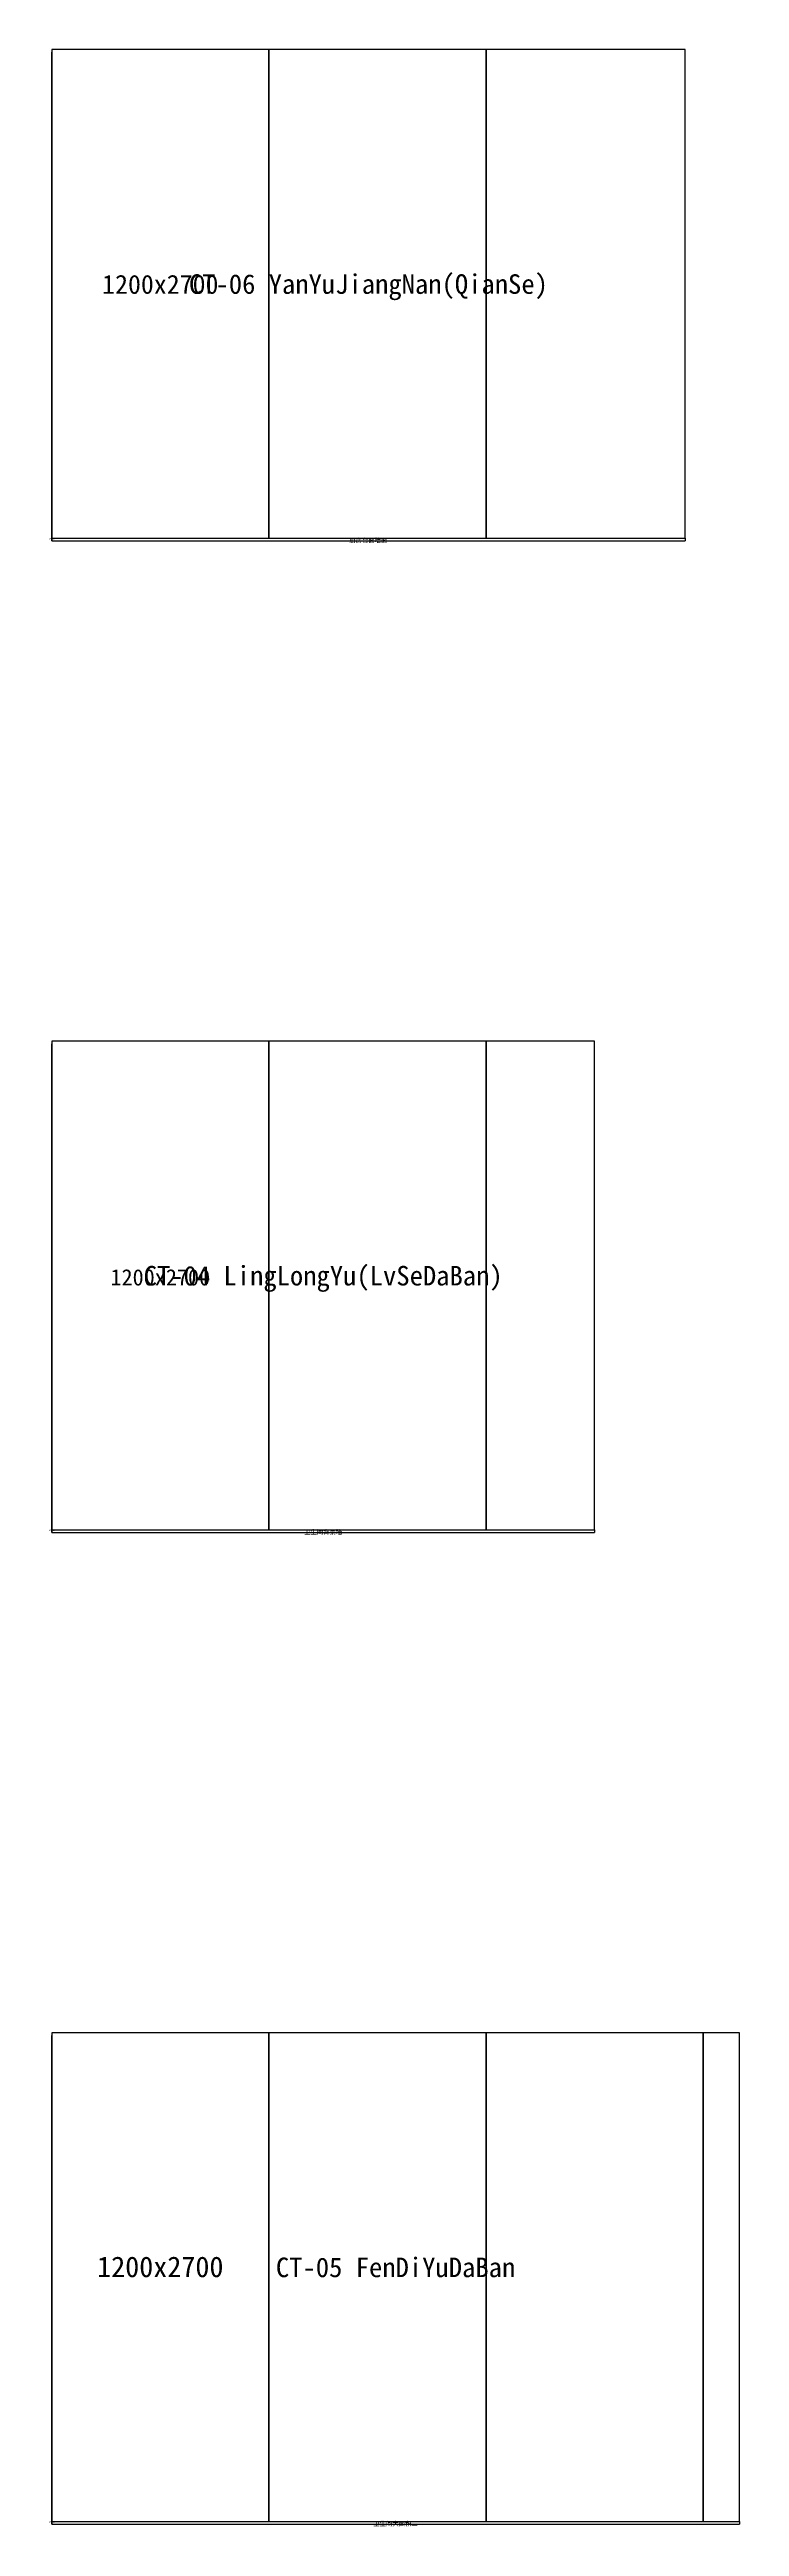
# Model space of a CAD drawing. Header units: millimetres. Extents: x 52 to 4600, y -63 to 30220.
# Drawn here: x 88 to 3900, y 16532 to 30220 of the extents above; entities that cross this region are included whole.
import ezdxf
from ezdxf.enums import TextEntityAlignment as Align

# ---------------------------------------------------------------- set-up
doc = ezdxf.new("R2010")
doc.units = ezdxf.units.MM
for name, color, linetype in [('DIM', 3, 'CONTINUOUS'), ('TEXT', 7, 'CONTINUOUS'), ('TILE', 5, 'CONTINUOUS'), ('TILE_CUT', 2, 'Continuous'), ('WALL', 7, 'CONTINUOUS')]:
    doc.layers.add(name, color=color, linetype=linetype)

msp = doc.modelspace()

# ---------------------------------------------------------------- linework, layer by layer
at = {"layer": 'DIM'}
for p, q in [((100, 30220), (100, 30205)), ((100, 27505), (100, 30205)), ((100, 27520), (100, 27505)), ((100, 27520), (100, 27505)), ((3600, 27520), (3600, 27505)), ((100, 27505), (3600, 27505)), ((100, 24740), (100, 24725)), ((100, 22025), (100, 24725)), ((100, 22040), (100, 22025)), ((100, 22040), (100, 22025)), ((3100, 22040), (3100, 22025)), ((100, 22025), (3100, 22025)), ((100, 19260), (100, 19245)), ((100, 16545), (100, 19245)), ((100, 16560), (100, 16545)), ((100, 16560), (100, 16545)), ((100, 16545), (3900, 16545)), ((3900, 16560), (3900, 16545))]:
    msp.add_line(p, q, dxfattribs=at)
at = {"layer": 'TILE'}
for points in [[(100, 27520), (1300, 27520), (1300, 30220), (100, 30220), (100, 27520)], [(1300, 27520), (2500, 27520), (2500, 30220), (1300, 30220), (1300, 27520)], [(100, 22040), (1300, 22040), (1300, 24740), (100, 24740), (100, 22040)], [(1300, 22040), (2500, 22040), (2500, 24740), (1300, 24740), (1300, 22040)], [(100, 16560), (1300, 16560), (1300, 19260), (100, 19260), (100, 16560)], [(1300, 16560), (2500, 16560), (2500, 19260), (1300, 19260), (1300, 16560)], [(2500, 16560), (3700, 16560), (3700, 19260), (2500, 19260), (2500, 16560)]]:
    msp.add_lwpolyline(points, close=True, dxfattribs=at)
at = {"layer": 'TILE_CUT'}
for points in [[(2500, 27520), (3600, 27520), (3600, 30220), (2500, 30220), (2500, 27520)], [(2500, 22040), (3100, 22040), (3100, 24740), (2500, 24740), (2500, 22040)], [(3700, 16560), (3900, 16560), (3900, 19260), (3700, 19260), (3700, 16560)]]:
    msp.add_lwpolyline(points, close=True, dxfattribs=at)
at = {"layer": 'WALL', "color": 7}
for points in [[(100, 27520), (3600, 27520), (3600, 30220), (100, 30220), (100, 27520)], [(100, 22040), (3100, 22040), (3100, 24740), (100, 24740), (100, 22040)], [(100, 16560), (3900, 16560), (3900, 19260), (100, 19260), (100, 16560)]]:
    msp.add_lwpolyline(points, close=True, dxfattribs=at)

# ---------------------------------------------------------------- texts
at = {"layer": 'DIM'}
for s, height, p in [('1200x2700', 105, (700, 28870)), ('2700mm', 6, (100, 27514)), ('3500mm', 6, (1850, 27514)), ('1200x2700', 90, (700, 23390)), ('2700mm', 6, (100, 22034)), ('3000mm', 6, (1600, 22034)), ('1200x2700', 114, (700, 17910)), ('2700mm', 6, (100, 16554)), ('3800mm', 6, (2000, 16554))]:
    msp.add_text(s, height=height, dxfattribs=at).set_placement(p, align=Align.CENTER)
at = {"layer": 'TEXT'}
for s, height, p in [('CT-06 YanYuJiangNan(QianSe)', 108, (1850, 28870)), ('厨房台面墙面', 25, (1850, 27495)), ('CT-04 LingLongYu(LvSeDaBan)', 108, (1600, 23390)), ('卫生间背景墙', 25, (1600, 22015)), ('CT-05 FenDiYuDaBan', 108, (2000, 17910)), ('卫生间大面积二', 25, (2000, 16535))]:
    msp.add_text(s, height=height, dxfattribs=at).set_placement(p, align=Align.CENTER)

doc.saveas('drawing.dxf')
